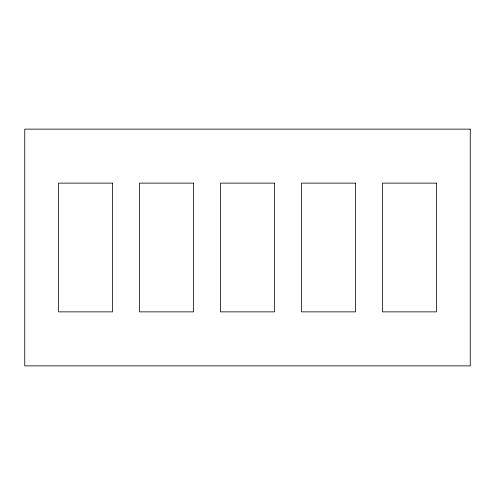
<?xml version="1.0" encoding="UTF-8"?>
<svg xmlns="http://www.w3.org/2000/svg" width="495" height="495" viewBox="0 0 495 495"><rect width="100%" height="100%" fill="white"/><g stroke="black" fill="none" stroke-linecap="round" stroke-linejoin="round"><path stroke-width="0.74" d="M470.25 129.133L24.75 129.133L24.75 365.867L470.25 365.867L470.25 129.133M112.501 183.131L58.503 183.131L58.503 311.869L112.501 311.869L112.501 183.131M193.502 183.131L139.497 183.131L139.497 311.869L193.502 311.869L193.502 183.131M274.502 183.131L220.498 183.131L220.498 311.869L274.502 311.869L274.502 183.131M355.503 183.131L301.498 183.131L301.498 311.869L355.503 311.869L355.503 183.131M436.497 183.131L382.499 183.131L382.499 311.869L436.497 311.869L436.497 183.131"/></g></svg>
